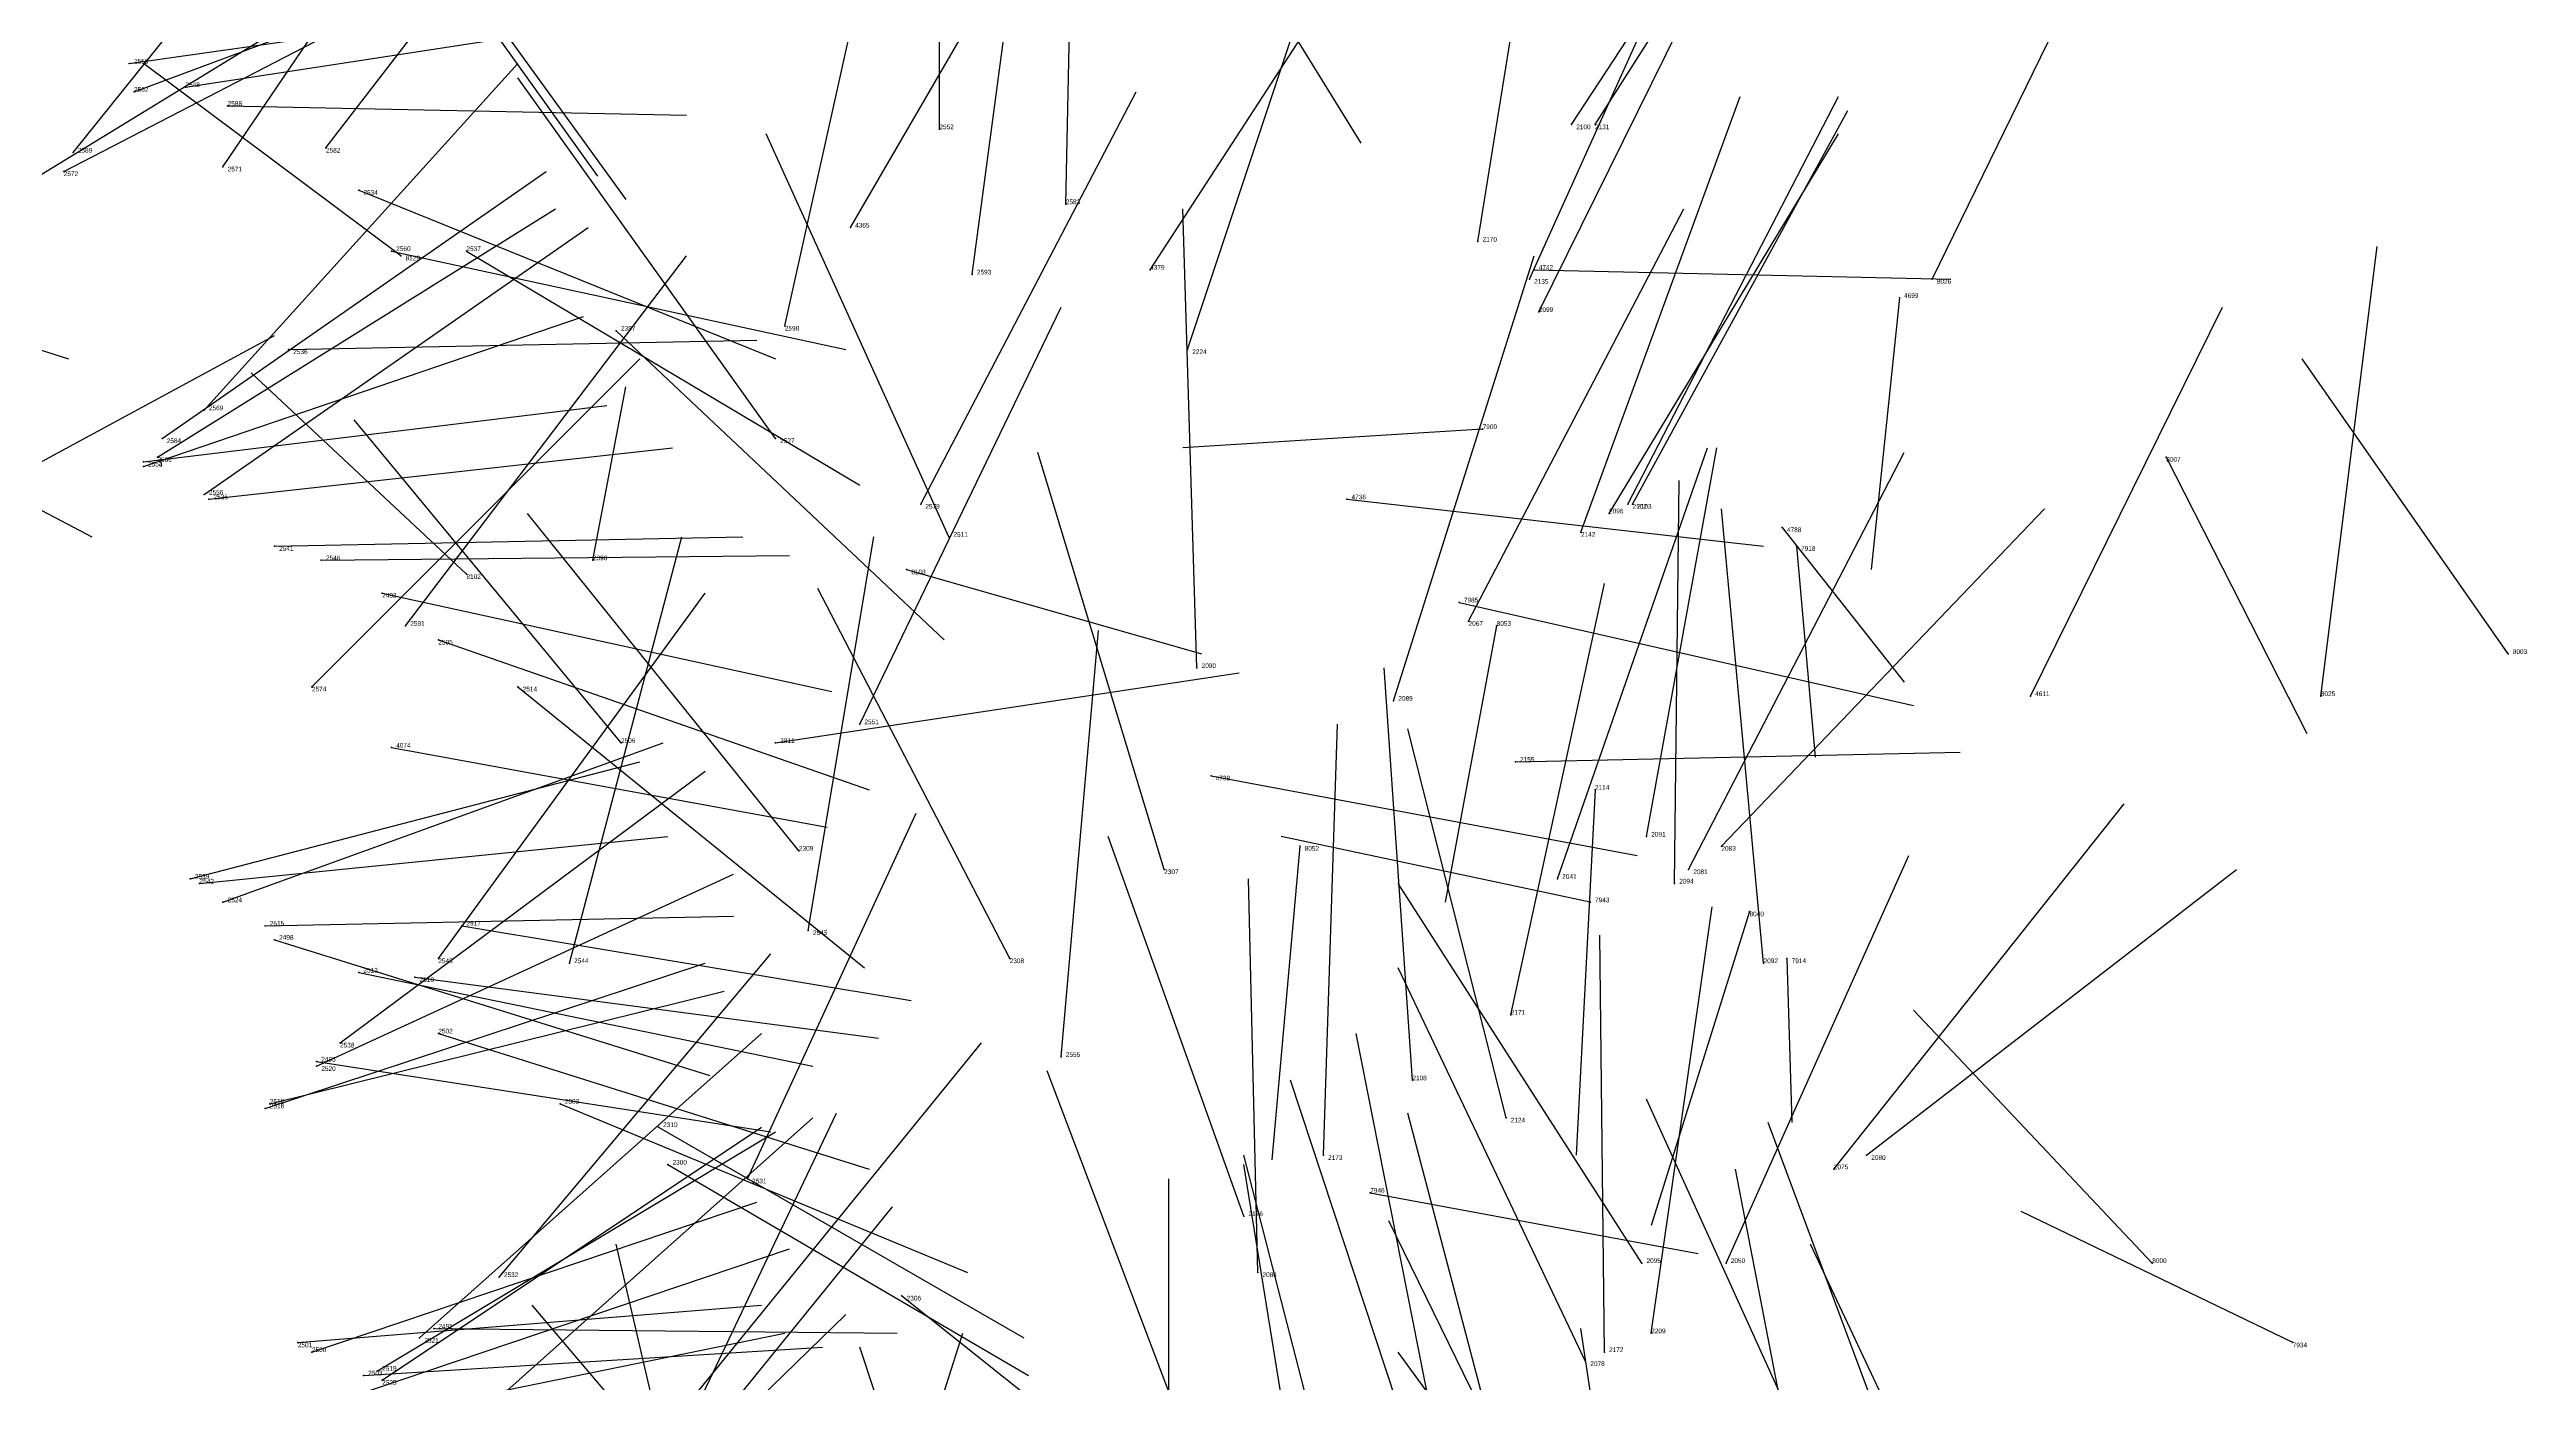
# Model space of a CAD drawing. Extents: x 59.1 to 70.8, y 600.3 to 605.1.
# Drawn here: x 67.666 to 68.195, y 603.108 to 603.392 of the extents above; entities that cross this region are included whole.
import ezdxf

# ---------------------------------------------------------------- set-up
doc = ezdxf.new("R2010")
doc.units = 0
for name, color, linetype in [('Facilities', 3, 'CONTINUOUS'), ('Normals', 1, 'CONTINUOUS'), ('Source_points', 5, 'CONTINUOUS'), ('Text', 3, 'CONTINUOUS')]:
    doc.layers.add(name, color=color, linetype=linetype)

msp = doc.modelspace()

# ---------------------------------------------------------------- linework, layer by layer
at = {"layer": 'Facilities', "color": 3}
for p in [(67.683, 603.389, 450.664), (67.695, 603.384, 450.591), (67.684, 603.383, 450.743), (67.704, 603.38, 450.517), (67.856, 603.375, 450.293), (67.991, 603.376, 450.374), (67.996, 603.376, 450.531), (67.671, 603.37, 450.993), (67.725, 603.371, 450.953), (67.669, 603.366, 450.871), (67.703, 603.367, 450.978), (67.732, 603.362, 450.372), (67.883, 603.359, 450.99), (67.837, 603.354, 457.361), (67.739, 603.349, 450.376), (67.741, 603.348, 459.365), (67.755, 603.349, 450.3), (67.971, 603.351, 450.784), (67.863, 603.344, 450.948), (67.901, 603.345, 457.314), (67.982, 603.343, 450.721), (67.983, 603.345, 455.076), (68.068, 603.343, 461.444), (68.061, 603.339, 457.389), (67.787, 603.332, 450.231), (67.823, 603.333, 450.935), (67.984, 603.336, 450.468), (67.717, 603.328, 450.44), (67.909, 603.328, 450.861), (67.699, 603.315, 450.876), (67.972, 603.311, 459.668), (67.689, 603.305, 450.755), (67.69, 603.309, 450.814), (67.821, 603.309, 450.164), (68.118, 603.305, 460.813), (67.686, 603.304, 450.51), (67.686, 603.303, 450.694), (67.699, 603.297, 450.737), (67.7, 603.296, 450.436), (67.852, 603.295, 450.813), (67.943, 603.296, 455.083), (68.003, 603.295, 450.533), (68.004, 603.295, 450.447), (67.993, 603.289, 450.65), (67.999, 603.293, 450.363), (68.036, 603.29, 458.3), (67.714, 603.286, 450.364), (67.858, 603.288, 450.094), (68.039, 603.286, 462.922), (67.724, 603.283, 450.29), (67.755, 603.28, 459.425), (67.782, 603.283, 448.963), (67.849, 603.281, 459.468), (67.737, 603.276, 450.217), (67.967, 603.274, 460.914), (67.742, 603.269, 450.815), (67.969, 603.27, 450.127), (67.975, 603.269, 462.859), (67.749, 603.266, 450.145), (68.191, 603.263, 460.671), (67.911, 603.26, 450.027), (67.722, 603.256, 450.695), (67.766, 603.256, 450.073), (67.953, 603.253, 450.053), (68.089, 603.254, 457.327), (68.151, 603.254, 461.312), (67.839, 603.248, 450.677), (67.739, 603.243, 455.199), (67.788, 603.244, 450), (67.821, 603.244, 449.022), (67.914, 603.237, 455.077), (67.979, 603.24, 448.944), (67.996, 603.234, 450.471), (67.826, 603.221, 449.931), (67.933, 603.222, 462.933), (68.007, 603.224, 450.405), (68.023, 603.222, 450.149), (67.696, 603.215, 450.386), (67.904, 603.217, 449.914), (67.988, 603.215, 449.963), (68.016, 603.217, 450.07), (67.698, 603.214, 450.31), (67.703, 603.21, 450.462), (67.995, 603.21, 459.64), (68.013, 603.214, 450.41), (67.712, 603.205, 450.238), (67.754, 603.205, 450.109), (68.029, 603.208, 461.599), (67.714, 603.202, 450.09), (67.828, 603.204, 450.543), (67.732, 603.195, 450.167), (67.744, 603.194, 450.175), (67.749, 603.198, 450.603), (67.777, 603.197, 450.57), (67.871, 603.198, 449.862), (68.032, 603.197, 450.214), (68.037, 603.198, 462.965), (67.978, 603.186, 449.88), (67.728, 603.18, 450.485), (67.749, 603.182, 450.018), (67.723, 603.176, 450.055), (67.723, 603.175, 450.425), (67.882, 603.177, 450.571), (67.957, 603.172, 450.526), (67.712, 603.166, 450.303), (67.713, 603.167, 450.242), (67.775, 603.167, 449.947), (67.796, 603.162, 449.922), (67.977, 603.164, 450.409), (67.798, 603.154, 449.875), (67.938, 603.156, 449.818), (68.047, 603.153, 449.956), (68.054, 603.156, 450.037), (67.815, 603.151, 450.41), (67.948, 603.148, 459.662), (67.921, 603.143, 449.746), (67.924, 603.131, 450.44), (68.006, 603.133, 450.278), (68.024, 603.133, 449.801), (68.115, 603.133, 460.606), (67.762, 603.13, 450.421), (67.848, 603.126, 449.732), (67.719, 603.116, 450.092), (67.745, 603.117, 450.363), (67.748, 603.119, 449.993), (68.008, 603.118, 449.734), (68.145, 603.116, 459.666), (67.722, 603.114, 450.168), (67.733, 603.109, 450.017), (67.736, 603.11, 450.244), (67.994, 603.112, 450.327), (67.998, 603.114, 449.734), (67.737, 603.108, 450.303)]:
    msp.add_point(p, dxfattribs=at)
at = {"layer": 'Normals', "color": 1}
for p, q in [((67.856, 603.375, 450.293), (67.856, 603.469, 450.259)), ((67.996, 603.376, 450.531), (68.049, 603.459, 450.514)), ((67.991, 603.376, 450.374), (68.044, 603.457, 450.351)), ((67.883, 603.359, 450.99), (67.885, 603.452, 450.953)), ((67.671, 603.37, 450.993), (67.732, 603.446, 450.972)), ((67.703, 603.367, 450.978), (67.756, 603.445, 450.946)), ((67.725, 603.371, 450.953), (67.782, 603.445, 450.918)), ((67.971, 603.351, 450.784), (67.986, 603.444, 450.752)), ((67.837, 603.354, 457.361), (67.887, 603.44, 457.366)), ((67.863, 603.344, 450.948), (67.875, 603.434, 450.907)), ((67.982, 603.343, 450.721), (68.023, 603.434, 450.719)), ((67.901, 603.345, 457.314), (67.955, 603.428, 457.328)), ((68.068, 603.343, 461.444), (68.111, 603.431, 461.424)), ((67.74, 603.425, 459.244), (67.783, 603.365, 459.177)), ((67.823, 603.333, 450.935), (67.843, 603.423, 450.897)), ((67.662, 603.364, 450.933), (67.747, 603.416, 450.927)), ((67.684, 603.383, 450.743), (67.778, 603.418, 450.748)), ((67.747, 603.418, 459.26), (67.789, 603.36, 459.191)), ((67.984, 603.336, 450.468), (68.026, 603.421, 450.435)), ((67.669, 603.366, 450.871), (67.758, 603.412, 450.871)), ((67.909, 603.328, 450.861), (67.938, 603.415, 450.822)), ((67.925, 603.406, 458.499), (67.946, 603.372, 458.591)), ((67.683, 603.389, 450.664), (67.781, 603.403, 450.677)), ((67.695, 603.384, 450.591), (67.793, 603.399, 450.602)), ((67.741, 603.348, 459.365), (67.686, 603.389, 459.438)), ((67.699, 603.315, 450.876), (67.766, 603.389, 450.866)), ((67.821, 603.309, 450.164), (67.766, 603.386, 450.132)), ((67.704, 603.38, 450.517), (67.802, 603.378, 450.536)), ((67.852, 603.295, 450.813), (67.898, 603.383, 450.798)), ((67.993, 603.289, 450.65), (68.027, 603.382, 450.637)), ((68.003, 603.295, 450.533), (68.048, 603.382, 450.513)), ((68.004, 603.295, 450.447), (68.05, 603.379, 450.418)), ((67.858, 603.288, 450.094), (67.819, 603.374, 450.06)), ((67.999, 603.293, 450.363), (68.048, 603.374, 450.331)), ((67.69, 603.309, 450.814), (67.772, 603.366, 450.809)), ((67.689, 603.305, 450.755), (67.774, 603.358, 450.758)), ((67.732, 603.362, 450.372), (67.821, 603.326, 450.399)), ((67.911, 603.26, 450.027), (67.908, 603.358, 450.009)), ((67.969, 603.27, 450.127), (68.015, 603.358, 450.116)), ((67.699, 603.297, 450.737), (67.781, 603.354, 450.736)), ((67.739, 603.349, 450.376), (67.836, 603.328, 450.389)), ((67.742, 603.269, 450.815), (67.802, 603.348, 450.803)), ((67.755, 603.349, 450.3), (67.839, 603.299, 450.32)), ((67.953, 603.253, 450.053), (67.983, 603.348, 450.044)), ((68.151, 603.254, 461.312), (68.163, 603.35, 461.287)), ((67.62, 603.342, 455.817), (67.67, 603.326, 455.902)), ((67.983, 603.345, 455.076), (68.072, 603.343, 455.03)), ((67.839, 603.248, 450.677), (67.882, 603.337, 450.662)), ((68.061, 603.339, 457.389), (68.055, 603.281, 457.471)), ((68.089, 603.254, 457.327), (68.13, 603.337, 457.288)), ((67.686, 603.303, 450.694), (67.78, 603.335, 450.7)), ((67.787, 603.332, 450.231), (67.857, 603.266, 450.257)), ((67.653, 603.298, 460.533), (67.714, 603.331, 460.605)), ((67.717, 603.328, 450.44), (67.817, 603.33, 450.447)), ((67.722, 603.256, 450.695), (67.792, 603.326, 450.68)), ((68.191, 603.263, 460.671), (68.147, 603.326, 460.608)), ((67.755, 603.28, 459.425), (67.709, 603.323, 459.503)), ((67.616, 603.319, 455.409), (67.675, 603.288, 455.483)), ((67.686, 603.304, 450.51), (67.785, 603.316, 450.515)), ((67.782, 603.283, 448.963), (67.789, 603.32, 449.056)), ((67.788, 603.244, 450), (67.731, 603.313, 449.955)), ((67.972, 603.311, 459.668), (67.908, 603.307, 459.745)), ((67.7, 603.296, 450.436), (67.799, 603.307, 450.434)), ((67.904, 603.217, 449.914), (67.877, 603.306, 449.877)), ((67.988, 603.215, 449.963), (68.02, 603.307, 449.94)), ((68.007, 603.224, 450.405), (68.022, 603.307, 450.352)), ((68.016, 603.217, 450.07), (68.062, 603.306, 450.065)), ((68.118, 603.305, 460.813), (68.148, 603.246, 460.888)), ((68.013, 603.214, 450.41), (68.014, 603.3, 450.359)), ((67.943, 603.296, 455.083), (68.032, 603.286, 455.039)), ((67.826, 603.221, 449.931), (67.768, 603.293, 449.893)), ((68.023, 603.222, 450.149), (68.092, 603.294, 450.137)), ((68.032, 603.197, 450.214), (68.023, 603.294, 450.192)), ((68.036, 603.29, 458.3), (68.062, 603.257, 458.39)), ((67.714, 603.286, 450.364), (67.814, 603.288, 450.365)), ((67.724, 603.283, 450.29), (67.824, 603.284, 450.292)), ((67.777, 603.197, 450.57), (67.801, 603.288, 450.537)), ((67.828, 603.204, 450.543), (67.842, 603.288, 450.49)), ((68.039, 603.286, 462.922), (68.043, 603.241, 463.011)), ((67.849, 603.281, 459.468), (67.912, 603.263, 459.393)), ((67.737, 603.276, 450.217), (67.833, 603.255, 450.236)), ((67.749, 603.198, 450.603), (67.806, 603.276, 450.577)), ((67.871, 603.198, 449.862), (67.83, 603.277, 449.817)), ((67.967, 603.274, 460.914), (68.064, 603.252, 460.921)), ((67.978, 603.186, 449.88), (67.998, 603.278, 449.846)), ((67.882, 603.177, 450.571), (67.89, 603.268, 450.531)), ((67.975, 603.269, 462.859), (67.964, 603.21, 462.939)), ((67.749, 603.266, 450.145), (67.841, 603.234, 450.167)), ((67.821, 603.244, 449.022), (67.92, 603.259, 449.03)), ((67.957, 603.172, 450.526), (67.951, 603.26, 450.48)), ((67.766, 603.256, 450.073), (67.84, 603.196, 450.104)), ((67.938, 603.156, 449.818), (67.941, 603.248, 449.779)), ((67.977, 603.164, 450.409), (67.956, 603.247, 450.357)), ((67.703, 603.21, 450.462), (67.797, 603.244, 450.454)), ((67.739, 603.243, 455.199), (67.832, 603.226, 455.167)), ((67.979, 603.24, 448.944), (68.074, 603.242, 448.976)), ((67.696, 603.215, 450.386), (67.792, 603.24, 450.376)), ((67.728, 603.18, 450.485), (67.806, 603.238, 450.461)), ((67.914, 603.237, 455.077), (68.005, 603.22, 455.038)), ((67.996, 603.234, 450.471), (67.992, 603.156, 450.533)), ((68.047, 603.153, 449.956), (68.109, 603.231, 449.943)), ((67.815, 603.151, 450.41), (67.851, 603.229, 450.358)), ((67.698, 603.214, 450.31), (67.798, 603.224, 450.308)), ((67.921, 603.143, 449.746), (67.892, 603.224, 449.695)), ((67.933, 603.222, 462.933), (67.927, 603.155, 463.007)), ((67.995, 603.21, 459.64), (67.929, 603.224, 459.714)), ((67.723, 603.175, 450.425), (67.812, 603.216, 450.405)), ((67.924, 603.131, 450.44), (67.922, 603.215, 450.386)), ((68.024, 603.133, 449.801), (68.063, 603.22, 449.771)), ((68.054, 603.156, 450.037), (68.133, 603.217, 450.04)), ((68.006, 603.133, 450.278), (67.954, 603.214, 450.25)), ((67.712, 603.205, 450.238), (67.812, 603.207, 450.241)), ((67.754, 603.205, 450.109), (67.85, 603.189, 450.131)), ((68.008, 603.118, 449.734), (68.021, 603.209, 449.694)), ((68.029, 603.208, 461.599), (68.008, 603.141, 461.671)), ((67.714, 603.202, 450.09), (67.807, 603.173, 450.113)), ((67.762, 603.13, 450.421), (67.82, 603.199, 450.378)), ((67.998, 603.114, 449.734), (67.997, 603.203, 449.688)), ((67.712, 603.166, 450.303), (67.806, 603.197, 450.293)), ((67.732, 603.195, 450.167), (67.829, 603.175, 450.182)), ((67.744, 603.194, 450.175), (67.843, 603.181, 450.183)), ((67.994, 603.112, 450.327), (67.954, 603.196, 450.289)), ((68.037, 603.198, 462.965), (68.038, 603.163, 463.059)), ((67.713, 603.167, 450.242), (67.81, 603.191, 450.241)), ((68.115, 603.133, 460.606), (68.064, 603.187, 460.539)), ((67.745, 603.117, 450.363), (67.818, 603.182, 450.34)), ((67.749, 603.182, 450.018), (67.841, 603.153, 450.045)), ((67.804, 603.105, 450.275), (67.865, 603.18, 450.248)), ((67.963, 603.091, 450.31), (67.945, 603.182, 450.272)), ((67.723, 603.176, 450.055), (67.82, 603.161, 450.076)), ((67.912, 603.087, 449.591), (67.879, 603.174, 449.554)), ((67.96, 603.084, 449.588), (67.931, 603.172, 449.55)), ((68.042, 603.091, 461.186), (68.007, 603.168, 461.134)), ((67.737, 603.108, 450.303), (67.818, 603.162, 450.281)), ((67.755, 603.098, 450.248), (67.829, 603.164, 450.236)), ((67.775, 603.167, 449.947), (67.862, 603.131, 449.981)), ((67.795, 603.083, 450.357), (67.834, 603.165, 450.314)), ((67.796, 603.162, 449.922), (67.874, 603.117, 449.965)), ((67.98, 603.074, 450.246), (67.956, 603.165, 450.212)), ((68.065, 603.077, 449.695), (68.033, 603.163, 449.656)), ((67.736, 603.11, 450.244), (67.821, 603.161, 450.235)), ((67.798, 603.154, 449.875), (67.875, 603.109, 449.92)), ((67.944, 603.067, 449.52), (67.921, 603.156, 449.48)), ((67.936, 603.061, 450.263), (67.921, 603.154, 450.229)), ((68.044, 603.06, 449.623), (68.026, 603.153, 449.592)), ((67.722, 603.114, 450.168), (67.817, 603.146, 450.162)), ((67.905, 603.058, 450.298), (67.905, 603.151, 450.261)), ((67.948, 603.148, 459.662), (68.018, 603.135, 459.592)), ((67.785, 603.07, 450.298), (67.846, 603.145, 450.271)), ((67.994, 603.056, 450.184), (67.952, 603.142, 450.156)), ((68.145, 603.116, 459.666), (68.087, 603.144, 459.742)), ((67.729, 603.104, 450.181), (67.824, 603.136, 450.175)), ((67.8, 603.081, 459.316), (67.787, 603.137, 459.398)), ((68.083, 603.05, 449.651), (68.042, 603.137, 449.625)), ((67.848, 603.126, 449.732), (67.917, 603.071, 449.779)), ((67.719, 603.116, 450.092), (67.818, 603.124, 450.1)), ((67.766, 603.054, 450.18), (67.836, 603.122, 450.157)), ((67.832, 603.05, 449.584), (67.769, 603.124, 449.561)), ((67.725, 603.098, 450.121), (67.823, 603.118, 450.123)), ((67.733, 603.109, 450.017), (67.831, 603.115, 450.034)), ((67.748, 603.119, 449.993), (67.847, 603.118, 450.008)), ((67.834, 603.033, 450.294), (67.861, 603.118, 450.25)), ((67.868, 603.028, 449.436), (67.839, 603.115, 449.397)), ((68.006, 603.032, 449.479), (67.993, 603.119, 449.432)), ((68.01, 603.037, 450.12), (67.954, 603.114, 450.089))]:
    msp.add_line(p, q, dxfattribs=at)
at = {"layer": 'Source_points', "color": 5}
for p in [(67.683, 603.389, 450.664), (67.695, 603.384, 450.591), (67.684, 603.383, 450.743), (67.704, 603.38, 450.517), (67.856, 603.375, 450.293), (67.991, 603.376, 450.374), (67.996, 603.376, 450.531), (67.671, 603.37, 450.993), (67.725, 603.371, 450.953), (67.669, 603.366, 450.871), (67.703, 603.367, 450.978), (67.732, 603.362, 450.372), (67.883, 603.359, 450.99), (67.837, 603.354, 457.361), (67.739, 603.349, 450.376), (67.741, 603.348, 459.365), (67.755, 603.349, 450.3), (67.971, 603.351, 450.784), (67.863, 603.344, 450.948), (67.901, 603.345, 457.314), (67.982, 603.343, 450.721), (67.983, 603.345, 455.076), (68.068, 603.343, 461.444), (68.061, 603.339, 457.389), (67.787, 603.332, 450.231), (67.823, 603.333, 450.935), (67.984, 603.336, 450.468), (67.717, 603.328, 450.44), (67.909, 603.328, 450.861), (67.699, 603.315, 450.876), (67.972, 603.311, 459.668), (67.689, 603.305, 450.755), (67.69, 603.309, 450.814), (67.821, 603.309, 450.164), (68.118, 603.305, 460.813), (67.686, 603.304, 450.51), (67.686, 603.303, 450.694), (67.699, 603.297, 450.737), (67.7, 603.296, 450.436), (67.852, 603.295, 450.813), (67.943, 603.296, 455.083), (68.003, 603.295, 450.533), (68.004, 603.295, 450.447), (67.993, 603.289, 450.65), (67.999, 603.293, 450.363), (68.036, 603.29, 458.3), (67.714, 603.286, 450.364), (67.858, 603.288, 450.094), (68.039, 603.286, 462.922), (67.724, 603.283, 450.29), (67.755, 603.28, 459.425), (67.782, 603.283, 448.963), (67.849, 603.281, 459.468), (67.737, 603.276, 450.217), (67.967, 603.274, 460.914), (67.742, 603.269, 450.815), (67.969, 603.27, 450.127), (67.975, 603.269, 462.859), (67.749, 603.266, 450.145), (68.191, 603.263, 460.671), (67.911, 603.26, 450.027), (67.722, 603.256, 450.695), (67.766, 603.256, 450.073), (67.953, 603.253, 450.053), (68.089, 603.254, 457.327), (68.151, 603.254, 461.312), (67.839, 603.248, 450.677), (67.739, 603.243, 455.199), (67.788, 603.244, 450), (67.821, 603.244, 449.022), (67.914, 603.237, 455.077), (67.979, 603.24, 448.944), (67.996, 603.234, 450.471), (67.826, 603.221, 449.931), (67.933, 603.222, 462.933), (68.007, 603.224, 450.405), (68.023, 603.222, 450.149), (67.696, 603.215, 450.386), (67.904, 603.217, 449.914), (67.988, 603.215, 449.963), (68.016, 603.217, 450.07), (67.698, 603.214, 450.31), (67.703, 603.21, 450.462), (67.995, 603.21, 459.64), (68.013, 603.214, 450.41), (67.712, 603.205, 450.238), (67.754, 603.205, 450.109), (68.029, 603.208, 461.599), (67.714, 603.202, 450.09), (67.828, 603.204, 450.543), (67.732, 603.195, 450.167), (67.744, 603.194, 450.175), (67.749, 603.198, 450.603), (67.777, 603.197, 450.57), (67.871, 603.198, 449.862), (68.032, 603.197, 450.214), (68.037, 603.198, 462.965), (67.978, 603.186, 449.88), (67.728, 603.18, 450.485), (67.749, 603.182, 450.018), (67.723, 603.176, 450.055), (67.723, 603.175, 450.425), (67.882, 603.177, 450.571), (67.957, 603.172, 450.526), (67.712, 603.166, 450.303), (67.713, 603.167, 450.242), (67.775, 603.167, 449.947), (67.796, 603.162, 449.922), (67.977, 603.164, 450.409), (67.798, 603.154, 449.875), (67.938, 603.156, 449.818), (68.047, 603.153, 449.956), (68.054, 603.156, 450.037), (67.815, 603.151, 450.41), (67.948, 603.148, 459.662), (67.921, 603.143, 449.746), (67.924, 603.131, 450.44), (68.006, 603.133, 450.278), (68.024, 603.133, 449.801), (68.115, 603.133, 460.606), (67.762, 603.13, 450.421), (67.848, 603.126, 449.732), (67.719, 603.116, 450.092), (67.745, 603.117, 450.363), (67.748, 603.119, 449.993), (68.008, 603.118, 449.734), (68.145, 603.116, 459.666), (67.722, 603.114, 450.168), (67.733, 603.109, 450.017), (67.736, 603.11, 450.244), (67.994, 603.112, 450.327), (67.998, 603.114, 449.734), (67.737, 603.108, 450.303)]:
    msp.add_point(p, dxfattribs=at)

# ---------------------------------------------------------------- texts
at = {"layer": 'Text', "color": 3}
for s, p in [('2559', (67.684, 603.389, 450.664)), ('2562', (67.684, 603.383, 450.743)), ('2548', (67.695, 603.384, 450.591)), ('2588', (67.704, 603.38, 450.517)), ('2552', (67.856, 603.375, 450.293)), ('2100', (67.992, 603.375, 450.374)), ('2131', (67.996, 603.375, 450.531)), ('2589', (67.672, 603.37, 450.993)), ('2582', (67.725, 603.37, 450.953)), ('2572', (67.669, 603.365, 450.871)), ('2571', (67.704, 603.366, 450.978)), ('2534', (67.733, 603.361, 450.372)), ('2583', (67.883, 603.359, 450.99)), ('4365', (67.838, 603.354, 457.361)), ('2560', (67.74, 603.349, 450.376)), ('8129', (67.742, 603.347, 459.365)), ('2537', (67.755, 603.349, 450.3)), ('2170', (67.972, 603.351, 450.784)), ('2593', (67.864, 603.344, 450.948)), ('4379', (67.901, 603.345, 457.314)), ('2135', (67.983, 603.342, 450.721)), ('4742', (67.984, 603.345, 455.076)), ('8026', (68.069, 603.342, 461.444)), ('2099', (67.984, 603.336, 450.468)), ('4699', (68.062, 603.339, 457.389)), ('2387', (67.788, 603.332, 450.231)), ('2598', (67.823, 603.332, 450.935)), ('2536', (67.718, 603.327, 450.44)), ('2224', (67.91, 603.327, 450.861)), ('2569', (67.7, 603.315, 450.876)), ('7900', (67.972, 603.311, 459.668)), ('2566', (67.689, 603.304, 450.755)), ('2584', (67.691, 603.308, 450.814)), ('2527', (67.822, 603.308, 450.164)), ('8007', (68.118, 603.304, 460.813)), ('2553', (67.687, 603.303, 450.51)), ('2554', (67.687, 603.303, 450.694)), ('2556', (67.7, 603.297, 450.737)), ('2535', (67.701, 603.296, 450.436)), ('2579', (67.853, 603.294, 450.813)), ('4738', (67.944, 603.296, 455.083)), ('2102', (68.004, 603.294, 450.533)), ('2103', (68.005, 603.294, 450.447)), ('2511', (67.859, 603.288, 450.094)), ('2142', (67.993, 603.288, 450.65)), ('2096', (67.999, 603.293, 450.363)), ('4788', (68.037, 603.289, 458.3)), ('2541', (67.715, 603.285, 450.364)), ('2546', (67.725, 603.283, 450.29)), ('2390', (67.782, 603.283, 448.963)), ('7918', (68.04, 603.285, 462.922)), ('8102', (67.755, 603.279, 459.425)), ('8108', (67.85, 603.28, 459.468)), ('2493', (67.737, 603.275, 450.217)), ('7985', (67.968, 603.274, 460.914)), ('2591', (67.743, 603.269, 450.815)), ('2067', (67.969, 603.269, 450.127)), ('8053', (67.975, 603.269, 462.859)), ('2505', (67.749, 603.265, 450.145)), ('8003', (68.192, 603.263, 460.671)), ('2090', (67.912, 603.26, 450.027)), ('2574', (67.722, 603.255, 450.695)), ('2514', (67.767, 603.255, 450.073)), ('2089', (67.954, 603.253, 450.053)), ('4611', (68.09, 603.254, 457.327)), ('8025', (68.151, 603.254, 461.312)), ('2551', (67.84, 603.248, 450.677)), ('4074', (67.74, 603.243, 455.199)), ('2506', (67.788, 603.244, 450)), ('2811', (67.822, 603.244, 449.022)), ('4739', (67.915, 603.236, 455.077)), ('2155', (67.98, 603.24, 448.944)), ('2114', (67.996, 603.234, 450.471)), ('2309', (67.826, 603.221, 449.931)), ('8052', (67.934, 603.221, 462.933)), ('2091', (68.008, 603.224, 450.405)), ('2083', (68.023, 603.221, 450.149)), ('2539', (67.697, 603.215, 450.386)), ('2542', (67.698, 603.214, 450.31)), ('2307', (67.904, 603.216, 449.914)), ('2041', (67.989, 603.215, 449.963)), ('2094', (68.014, 603.214, 450.41)), ('2081', (68.017, 603.216, 450.07)), ('2524', (67.704, 603.21, 450.462)), ('7943', (67.996, 603.21, 459.64)), ('2515', (67.713, 603.205, 450.238)), ('2517', (67.755, 603.205, 450.109)), ('8040', (68.029, 603.207, 461.599)), ('2498', (67.715, 603.202, 450.09)), ('2545', (67.829, 603.203, 450.543)), ('2513', (67.733, 603.195, 450.167)), ('2510', (67.745, 603.193, 450.175)), ('2543', (67.749, 603.197, 450.603)), ('2544', (67.778, 603.197, 450.57)), ('2308', (67.871, 603.197, 449.862)), ('2092', (68.032, 603.197, 450.214)), ('7914', (68.038, 603.197, 462.965)), ('2502', (67.749, 603.182, 450.018)), ('2171', (67.978, 603.186, 449.88)), ('2538', (67.728, 603.179, 450.485)), ('2555', (67.883, 603.177, 450.571)), ('2495', (67.724, 603.176, 450.055)), ('2520', (67.724, 603.174, 450.425)), ('2108', (67.957, 603.172, 450.526)), ('2518', (67.713, 603.167, 450.242)), ('2303', (67.776, 603.167, 449.947)), ('2516', (67.713, 603.166, 450.303)), ('2310', (67.797, 603.162, 449.922)), ('2124', (67.978, 603.163, 450.409)), ('2300', (67.799, 603.154, 449.875)), ('2173', (67.939, 603.155, 449.818)), ('2075', (68.047, 603.153, 449.956)), ('2080', (68.055, 603.155, 450.037)), ('2531', (67.816, 603.15, 450.41)), ('7946', (67.948, 603.148, 459.662)), ('2176', (67.922, 603.143, 449.746)), ('2532', (67.763, 603.13, 450.421)), ('2084', (67.925, 603.13, 450.44)), ('2095', (68.007, 603.133, 450.278)), ('2050', (68.025, 603.133, 449.801)), ('8000', (68.115, 603.133, 460.606)), ('2306', (67.849, 603.125, 449.732)), ('2491', (67.749, 603.119, 449.993)), ('2501', (67.719, 603.115, 450.092)), ('2500', (67.722, 603.114, 450.168)), ('2521', (67.746, 603.116, 450.363)), ('2172', (67.999, 603.114, 449.734)), ('2209', (68.008, 603.118, 449.734)), ('7934', (68.145, 603.115, 459.666)), ('2503', (67.734, 603.109, 450.017)), ('2519', (67.737, 603.11, 450.244)), ('2078', (67.995, 603.111, 450.327)), ('2525', (67.737, 603.107, 450.303))]:
    msp.add_text(s, height=0.001, dxfattribs=at).set_placement(p)

doc.saveas('drawing.dxf')
